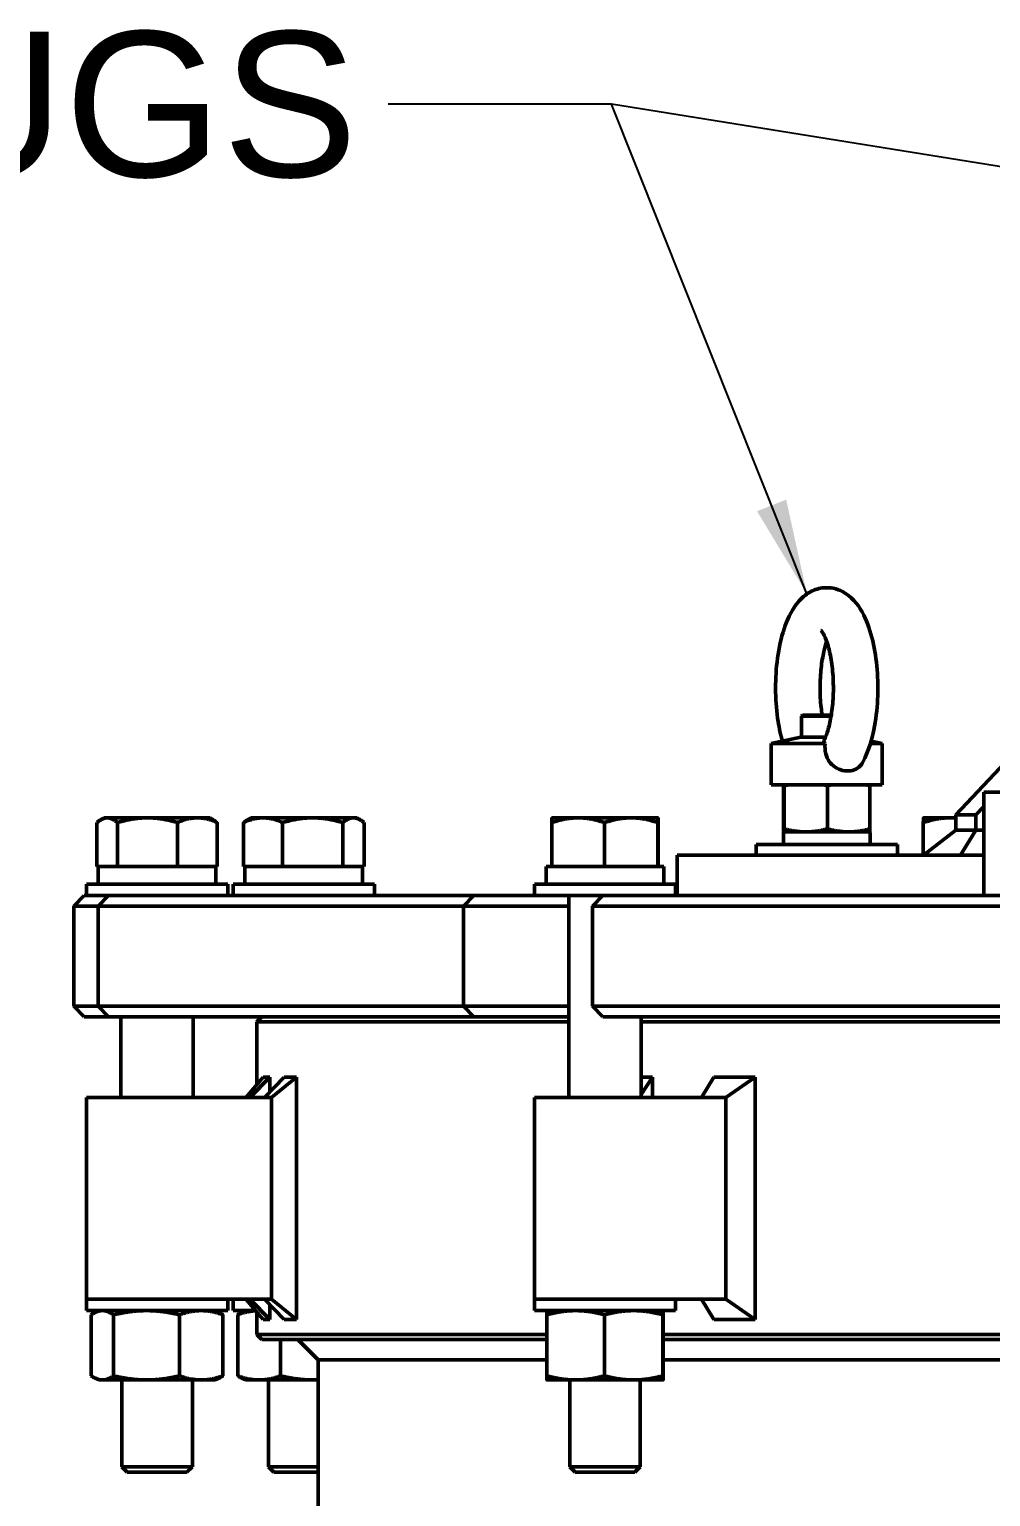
# Model space of a CAD drawing. Header units: inches. Extents: x 15 to 402, y 6 to 258.
# Drawn here: x 182.7 to 194.61, y 113.92 to 132.1 of the extents above; entities that cross this region are included whole.
import ezdxf

# ---------------------------------------------------------------- set-up
doc = ezdxf.new("R2010")
doc.units = ezdxf.units.IN
doc.header["$LTSCALE"] = 12
doc.header["$MEASUREMENT"] = 0
doc.layers.add('Symbol (ANSI)', color=7, linetype='Continuous', lineweight=25)
doc.layers.add('Visible (ANSI)', color=7, linetype='Continuous', lineweight=50)
doc.styles.add('MEMCOR Medium', font='arial.ttf')
doc.dimstyles.new('Default (ANSI)$7', dxfattribs={"dimscale": 12, "dimtxt": 0.15, "dimasz": 0.098425, "dimexe": 0.125, "dimexo": 0.0625, "dimgap": 0.031496, "dimtad": 0, "dimtih": 1, "dimtoh": 1, "dimdec": 4, "dimrnd": 1e-08, "dimzin": 3, "dimdsep": 46, "dimlunit": 5, "dimtxsty": 'MEMCOR Medium', "dimcen": 0.09, "dimdle": 0.393701, "dimclrd": 256, "dimclre": 256, "dimclrt": 256, "dimadec": 0, "dimazin": 1, "dimtfac": 0.8, "dimtofl": 0, "dimtmove": 0, "dimatfit": 3, "dimfxl": 1, "dimfrac": 1, "dimtolj": 1, "dimtzin": 4, "dimlwd": -1, "dimlwe": -1, "dimarcsym": 0})

msp = doc.modelspace()

# ---------------------------------------------------------------- linework, layer by layer
at = {"layer": 'Visible (ANSI)'}
for p, q in [((196.24817, 124.56166), (194.17911, 122.36576)), ((192.28122, 123.60326), (192.26872, 123.59076)), ((192.28122, 123.60326), (192.63797, 123.60326)), ((192.63592, 123.59076), (192.26872, 123.59076)), ((192.26872, 123.33051), (192.26872, 123.59076)), ((192.26176, 123.33051), (191.89225, 123.25197)), ((192.56143, 123.25197), (191.89225, 123.25197)), ((191.89225, 122.74016), (191.89225, 123.25197)), ((192.56655, 123.33051), (192.26176, 123.33051)), ((193.2702, 123.25197), (193.12259, 123.25197)), ((193.13123, 123.28151), (193.2702, 123.25197)), ((193.2702, 122.74016), (193.2702, 123.25197)), ((193.2702, 122.74016), (191.89225, 122.74016)), ((192.04507, 122.19407), (192.04507, 122.72646)), ((192.05553, 122.19407), (192.05553, 122.72646)), ((192.59169, 122.19407), (192.59169, 122.72646)), ((193.11738, 122.19407), (193.11738, 122.72646)), ((205.52942, 122.64701), (194.52942, 122.64701)), ((194.52942, 121.36576), (194.52942, 122.64701)), ((194.17911, 122.17826), (194.17911, 122.36576)), ((194.17911, 122.36576), (194.4303, 122.36576)), ((194.4303, 122.36576), (194.52942, 122.47096)), ((194.4303, 122.36576), (194.4303, 122.17826)), ((183.53967, 121.72539), (183.53967, 122.2708)), ((183.62864, 122.32939), (183.58842, 122.30618)), ((183.66652, 122.32939), (183.62864, 122.32939)), ((184.16586, 122.32939), (183.66652, 122.32939)), ((183.79338, 121.72539), (183.79338, 122.2708)), ((184.78397, 122.32939), (184.16586, 122.32939)), ((184.53834, 121.72539), (184.53834, 122.2708)), ((184.94064, 122.32939), (184.78397, 122.32939)), ((184.94064, 122.32939), (184.98085, 122.30618)), ((185.0296, 121.72539), (185.0296, 122.2708)), ((185.35532, 121.72539), (185.35532, 122.2708)), ((185.44627, 122.32939), (185.40223, 122.30397)), ((185.59658, 122.32939), (185.44627, 122.32939)), ((186.21131, 122.32939), (185.59658, 122.32939)), ((185.83784, 121.72539), (185.83784, 122.2708)), ((186.717, 122.32939), (186.21131, 122.32939)), ((186.58478, 121.72539), (186.58478, 122.2708)), ((186.75827, 122.32939), (186.717, 122.32939)), ((186.75827, 122.32939), (186.80231, 122.30397)), ((186.84921, 121.72539), (186.84921, 122.2708)), ((189.17533, 121.72539), (189.17533, 122.2708)), ((189.17816, 122.32939), (189.17815, 122.32938)), ((189.50189, 122.32939), (189.17816, 122.32939)), ((190.15787, 122.32939), (189.50189, 122.32939)), ((189.82846, 121.72539), (189.82846, 122.2708)), ((190.49015, 122.32939), (190.15787, 122.32939)), ((190.48729, 121.72539), (190.48729, 122.2708)), ((190.49016, 122.32939), (190.49015, 122.32939)), ((190.49016, 122.32939), (190.49018, 122.32938)), ((190.493, 121.72539), (190.493, 122.2708)), ((192.04472, 122.15576), (193.11737, 122.15576)), ((192.04472, 121.99976), (192.04472, 122.15576)), ((192.05022, 122.15576), (192.05015, 122.1558)), ((193.11222, 122.15576), (193.1123, 122.1558)), ((193.77774, 121.86576), (193.77774, 122.2708)), ((193.77999, 121.86576), (194.17911, 122.17826)), ((193.78057, 122.32939), (193.78055, 122.32938)), ((194.1043, 122.32939), (193.78057, 122.32939)), ((194.17911, 122.32939), (194.1043, 122.32939)), ((194.17911, 122.17826), (194.4303, 122.17826)), ((194.24052, 121.86576), (194.4303, 122.17826)), ((194.4303, 122.17826), (194.52942, 122.17826)), ((191.70622, 121.99976), (193.45622, 121.99976)), ((191.70622, 121.86576), (191.70622, 121.99976)), ((193.11772, 121.99976), (193.11772, 122.04517)), ((193.45622, 121.86576), (193.45622, 121.99976)), ((190.72678, 121.86576), (190.75566, 121.86576)), ((190.72678, 121.86576), (190.72678, 121.36576)), ((191.25805, 121.86576), (190.75566, 121.86576)), ((191.25805, 121.86576), (191.89664, 121.86576)), ((194.52942, 121.86576), (191.89664, 121.86576)), ((183.66652, 121.72539), (183.53967, 121.72539)), ((183.55514, 121.72539), (185.01414, 121.72539)), ((183.55514, 121.50639), (183.55514, 121.72539)), ((183.62864, 121.72539), (183.62864, 121.72539)), ((183.79338, 121.72539), (183.66652, 121.72539)), ((184.16586, 121.72539), (183.79338, 121.72539)), ((184.53834, 121.72539), (184.16586, 121.72539)), ((184.78397, 121.72539), (184.53834, 121.72539)), ((185.0296, 121.72539), (184.78397, 121.72539)), ((184.94064, 121.72539), (184.94064, 121.72539)), ((185.01414, 121.50639), (185.01414, 121.72539)), ((185.59658, 121.72539), (185.35532, 121.72539)), ((185.37277, 121.72539), (186.83177, 121.72539)), ((185.37277, 121.50639), (185.37277, 121.72539)), ((185.44627, 121.72539), (185.44627, 121.72539)), ((185.83784, 121.72539), (185.59658, 121.72539)), ((186.21131, 121.72539), (185.83784, 121.72539)), ((186.58478, 121.72539), (186.21131, 121.72539)), ((186.717, 121.72539), (186.58478, 121.72539)), ((186.84921, 121.72539), (186.717, 121.72539)), ((186.75827, 121.72539), (186.75827, 121.72539)), ((186.83177, 121.50639), (186.83177, 121.72539)), ((189.10466, 121.72539), (190.56366, 121.72539)), ((189.10466, 121.50639), (189.10466, 121.72539)), ((189.50189, 121.72539), (189.17533, 121.72539)), ((189.17816, 121.72539), (189.17816, 121.72539)), ((189.82846, 121.72539), (189.50189, 121.72539)), ((190.15787, 121.72539), (189.82846, 121.72539)), ((190.48729, 121.72539), (190.15787, 121.72539)), ((190.49015, 121.72539), (190.48729, 121.72539)), ((190.493, 121.72539), (190.49015, 121.72539)), ((190.49016, 121.72539), (190.49016, 121.72539)), ((190.56366, 121.50639), (190.56366, 121.72539)), ((185.15964, 121.50639), (183.40964, 121.50639)), ((183.40964, 121.50639), (183.40964, 121.36576)), ((185.15964, 121.50639), (185.15964, 121.36576)), ((186.97727, 121.50639), (185.22727, 121.50639)), ((185.22727, 121.50639), (185.22727, 121.36576)), ((186.97727, 121.50639), (186.97727, 121.36576)), ((190.70916, 121.50639), (188.95916, 121.50639)), ((188.95916, 121.50639), (188.95916, 121.36576)), ((190.70916, 121.50639), (190.70916, 121.36576)), ((183.383, 121.36576), (183.253, 121.23576)), ((183.383, 121.36576), (183.3884, 121.36576)), ((183.3884, 121.36576), (183.40964, 121.36576)), ((183.40964, 121.36576), (183.6839, 121.36576)), ((183.6839, 121.36576), (183.5539, 121.23576)), ((183.6839, 121.36576), (183.68678, 121.36576)), ((183.68678, 121.36576), (183.75473, 121.36576)), ((183.75473, 121.36576), (184.75137, 121.36576)), ((185.76367, 121.36576), (184.75137, 121.36576)), ((186.46665, 121.36576), (185.76367, 121.36576)), ((186.46665, 121.36576), (188.20939, 121.36576)), ((188.20939, 121.36576), (188.07939, 121.23576)), ((188.20939, 121.36576), (188.4793, 121.36576)), ((188.4793, 121.36576), (188.69822, 121.36576)), ((188.69822, 121.36576), (188.87135, 121.36576)), ((188.95916, 121.36576), (188.87135, 121.36576)), ((188.95916, 121.36576), (189.80935, 121.36576)), ((189.38666, 121.36576), (189.38666, 118.86576)), ((189.80849, 121.36576), (189.67849, 121.23576)), ((189.80935, 121.36576), (189.85558, 121.36576)), ((189.85558, 121.36576), (190.09535, 121.36576)), ((190.09535, 121.36576), (191.27794, 121.36576)), ((191.93867, 121.36576), (191.27794, 121.36576)), ((192.74029, 121.36576), (191.93867, 121.36576)), ((192.74029, 121.36576), (197.63425, 121.36576)), ((183.25921, 121.23576), (183.253, 121.23576)), ((183.253, 121.23576), (183.253, 119.99576)), ((183.29552, 121.23576), (183.25921, 121.23576)), ((183.5539, 121.23576), (183.29552, 121.23576)), ((183.55991, 121.23576), (183.5539, 121.23576)), ((183.5539, 121.23576), (183.5539, 119.99576)), ((183.62838, 121.23576), (183.55991, 121.23576)), ((184.77395, 121.23576), (183.62838, 121.23576)), ((184.77395, 121.23576), (185.78625, 121.23576)), ((185.78625, 121.23576), (186.34417, 121.23576)), ((188.07939, 121.23576), (186.34417, 121.23576)), ((188.38963, 121.23576), (188.07939, 121.23576)), ((188.07939, 121.23576), (188.07939, 119.99576)), ((188.61025, 121.23576), (188.38963, 121.23576)), ((188.97094, 121.23576), (188.61025, 121.23576)), ((188.97094, 121.23576), (189.38666, 121.23576)), ((189.7766, 121.23576), (189.67849, 121.23576)), ((189.67849, 121.23576), (189.67849, 119.99576)), ((190.01822, 121.23576), (189.7766, 121.23576)), ((191.37752, 121.23576), (190.01822, 121.23576)), ((191.37752, 121.23576), (192.03826, 121.23576)), ((192.03826, 121.23576), (192.67446, 121.23576)), ((197.61262, 121.23576), (192.67446, 121.23576)), ((183.253, 119.99576), (183.25921, 119.99576)), ((183.383, 119.86576), (183.253, 119.99576)), ((183.25921, 119.99576), (183.29552, 119.99576)), ((183.29552, 119.99576), (183.5539, 119.99576)), ((183.5539, 119.99576), (183.55991, 119.99576)), ((183.6839, 119.86576), (183.5539, 119.99576)), ((183.55991, 119.99576), (183.62838, 119.99576)), ((183.62838, 119.99576), (184.77395, 119.99576)), ((185.78625, 119.99576), (184.77395, 119.99576)), ((186.34417, 119.99576), (185.78625, 119.99576)), ((186.34417, 119.99576), (188.07939, 119.99576)), ((188.07939, 119.99576), (188.38963, 119.99576)), ((188.20939, 119.86576), (188.07939, 119.99576)), ((188.38963, 119.99576), (188.61025, 119.99576)), ((188.61025, 119.99576), (188.97094, 119.99576)), ((189.38666, 119.99576), (188.97094, 119.99576)), ((189.67849, 119.99576), (189.7766, 119.99576)), ((189.80849, 119.86576), (189.67849, 119.99576)), ((189.7766, 119.99576), (190.01822, 119.99576)), ((190.01822, 119.99576), (191.37752, 119.99576)), ((192.03826, 119.99576), (191.37752, 119.99576)), ((192.67446, 119.99576), (192.03826, 119.99576)), ((192.67446, 119.99576), (197.61262, 119.99576)), ((183.3884, 119.86576), (183.383, 119.86576)), ((183.42443, 119.86576), (183.3884, 119.86576)), ((183.56427, 119.86576), (183.42443, 119.86576)), ((183.56427, 119.86576), (183.6839, 119.86576)), ((183.68678, 119.86576), (183.6839, 119.86576)), ((183.75473, 119.86576), (183.68678, 119.86576)), ((184.75137, 119.86576), (183.75473, 119.86576)), ((183.83714, 119.86576), (183.83714, 118.86576)), ((184.73214, 119.86576), (184.73214, 118.86576)), ((184.75137, 119.86576), (185.76367, 119.86576)), ((185.5824, 119.86576), (185.5199, 119.80326)), ((189.38666, 119.80326), (185.5199, 119.80326)), ((185.5199, 119.02278), (185.5199, 119.80326)), ((185.76367, 119.86576), (186.33723, 119.86576)), ((186.33723, 119.86576), (188.20939, 119.86576)), ((188.4793, 119.86576), (188.20939, 119.86576)), ((188.69822, 119.86576), (188.4793, 119.86576)), ((188.87135, 119.86576), (188.69822, 119.86576)), ((188.87135, 119.86576), (189.38666, 119.86576)), ((189.85558, 119.86576), (189.80849, 119.86576)), ((190.09535, 119.86576), (189.85558, 119.86576)), ((191.27794, 119.86576), (190.09535, 119.86576)), ((190.28166, 119.86576), (190.28166, 118.86576)), ((199.70667, 119.80326), (190.28166, 119.80326)), ((191.27794, 119.86576), (191.93867, 119.86576)), ((191.93867, 119.86576), (192.50304, 119.86576)), ((192.50304, 119.86576), (197.86833, 119.86576)), ((185.60067, 119.11538), (185.38292, 118.86576)), ((185.68089, 119.11538), (185.43395, 118.86576)), ((185.60067, 119.11538), (185.68089, 119.11538)), ((185.85979, 119.11538), (185.61593, 118.86576)), ((185.68089, 119.11538), (185.68089, 118.93226)), ((186.01035, 119.11538), (185.7014, 118.86576)), ((185.85979, 119.11538), (186.01035, 119.11538)), ((186.01035, 116.11615), (186.01035, 119.11538)), ((190.4233, 119.11538), (190.28166, 118.90153)), ((190.28166, 119.11538), (190.4233, 119.11538)), ((190.4233, 119.11538), (190.4233, 118.86576)), ((191.18172, 119.11538), (191.02946, 118.86576)), ((191.18172, 119.11538), (191.69459, 119.11538)), ((191.69459, 119.11538), (191.33001, 118.86576)), ((191.69459, 116.11615), (191.69459, 119.11538)), ((183.40964, 118.86576), (184.43658, 118.86576)), ((183.40964, 116.36576), (183.40964, 118.86576)), ((184.43658, 118.86576), (185.7014, 118.86576)), ((185.7014, 116.36576), (185.7014, 118.86576)), ((188.95916, 118.86576), (190.50445, 118.86576)), ((188.95916, 116.36576), (188.95916, 118.86576)), ((190.50445, 118.86576), (191.33001, 118.86576)), ((191.33001, 116.36576), (191.33001, 118.86576)), ((184.43658, 116.36576), (183.40964, 116.36576)), ((184.43658, 116.36576), (183.40964, 116.36576)), ((183.40964, 116.22514), (183.40964, 116.36576)), ((185.7014, 116.36576), (184.43658, 116.36576)), ((185.15964, 116.22514), (185.15964, 116.36576)), ((185.22727, 116.22514), (185.22727, 116.36576)), ((185.60067, 116.11615), (185.38292, 116.36576)), ((185.68089, 116.11615), (185.43395, 116.36576)), ((185.85979, 116.11615), (185.61593, 116.36576)), ((186.01035, 116.11615), (185.7014, 116.36576)), ((190.50445, 116.36576), (188.95916, 116.36576)), ((190.50445, 116.36576), (188.95916, 116.36576)), ((188.95916, 116.22514), (188.95916, 116.36576)), ((191.33001, 116.36576), (190.50445, 116.36576)), ((190.70916, 116.22514), (190.70916, 116.36576)), ((191.18172, 116.11615), (191.02946, 116.36576)), ((191.69459, 116.11615), (191.33001, 116.36576)), ((183.40964, 116.22514), (185.15964, 116.22514)), ((183.46813, 115.41801), (183.46813, 116.17327)), ((183.56564, 116.22514), (183.52156, 116.20459)), ((183.7462, 115.41801), (183.7462, 116.17327)), ((184.5627, 115.41801), (184.5627, 116.17327)), ((185.00364, 116.22514), (185.04771, 116.20459)), ((185.10114, 115.41801), (185.10114, 116.17327)), ((185.22727, 116.22514), (185.5056, 116.22514)), ((185.28359, 115.41801), (185.28359, 116.17327)), ((185.38327, 116.22514), (185.335, 116.20263)), ((185.5199, 115.92826), (185.5199, 116.20874)), ((185.68089, 116.29927), (185.68089, 116.11615)), ((188.95916, 116.22514), (190.70916, 116.22514)), ((189.11206, 115.41801), (189.11206, 116.17327)), ((189.11516, 116.22514), (189.11514, 116.22513)), ((189.82791, 115.41801), (189.82791, 116.17327)), ((190.55002, 115.41801), (190.55002, 116.17327)), ((190.55316, 116.22514), (190.55319, 116.22513)), ((190.55627, 115.41801), (190.55627, 116.17327)), ((185.68089, 116.11615), (185.60067, 116.11615)), ((186.01035, 116.11615), (185.85979, 116.11615)), ((191.69459, 116.11615), (191.18172, 116.11615)), ((185.5199, 115.92826), (189.11206, 115.92826)), ((185.5824, 115.86576), (185.5199, 115.92826)), ((189.11206, 115.86576), (185.5824, 115.86576)), ((185.81244, 115.41801), (185.81244, 115.86576)), ((186.27917, 115.61576), (186.02917, 115.86576)), ((190.55627, 115.92826), (199.33549, 115.92826)), ((199.33549, 115.86576), (190.55627, 115.86576)), ((186.27917, 67.98676), (186.27917, 115.61576)), ((189.11206, 115.61576), (186.27917, 115.61576)), ((199.33549, 115.61576), (190.55627, 115.61576)), ((183.56564, 115.36614), (183.52156, 115.38669)), ((183.56564, 115.36614), (183.60716, 115.36614)), ((183.60716, 115.36614), (184.15445, 115.36614)), ((183.84714, 115.36614), (183.84714, 114.2915)), ((184.15445, 115.36614), (184.83192, 115.36614)), ((184.72214, 115.36614), (184.72214, 114.2915)), ((184.83192, 115.36614), (185.00364, 115.36614)), ((185.00364, 115.36614), (185.04771, 115.38669)), ((185.38327, 115.36614), (185.335, 115.38865)), ((185.38327, 115.36614), (185.54802, 115.36614)), ((185.54802, 115.36614), (186.22178, 115.36614)), ((185.66477, 115.36614), (185.66477, 114.2915)), ((186.22178, 115.36614), (186.27917, 115.36614)), ((189.11516, 115.36614), (189.11514, 115.36615)), ((189.11516, 115.36614), (189.46998, 115.36614)), ((189.39666, 115.36614), (189.39666, 114.2915)), ((189.46998, 115.36614), (190.18896, 115.36614)), ((190.18896, 115.36614), (190.55314, 115.36614)), ((190.27166, 115.36614), (190.27166, 114.2915)), ((190.55314, 115.36614), (190.55316, 115.36614)), ((190.55316, 115.36614), (190.55319, 115.36615)), ((183.84714, 114.2915), (184.72214, 114.2915)), ((183.9153, 114.22539), (183.84714, 114.2915)), ((184.65397, 114.22539), (183.9153, 114.22539)), ((184.65397, 114.22539), (184.72214, 114.2915)), ((185.66477, 114.2915), (186.27917, 114.2915)), ((185.73293, 114.22539), (185.66477, 114.2915)), ((186.27917, 114.22539), (185.73293, 114.22539)), ((189.39666, 114.2915), (190.27166, 114.2915)), ((189.46483, 114.22539), (189.39666, 114.2915)), ((190.2035, 114.22539), (189.46483, 114.22539)), ((190.2035, 114.22539), (190.27166, 114.2915))]:
    msp.add_line(p, q, dxfattribs=at)
msp.add_ellipse((192.58122, 122.04517), major_axis=(0, 3.04264), ratio=0.17632698, start_param=4.71238898, end_param=4.74874368, dxfattribs=at)
for points, knots in [([(193.03343, 123.02814), (193.08748, 123.13191), (193.12649, 123.24912), (193.18206, 123.49429), (193.19966, 123.62018), (193.21673, 123.87254), (193.21696, 123.99857), (193.20125, 124.24501), (193.18535, 124.36531), (193.13642, 124.59539), (193.10303, 124.70428), (193.00951, 124.91), (192.94945, 125.0074), (192.79201, 125.13023), (192.71619, 125.16774), (192.57432, 125.18493), (192.51572, 125.17945), (192.40701, 125.14704), (192.358, 125.11973), (192.25861, 125.044), (192.21455, 124.99185), (192.11691, 124.84512), (192.07383, 124.74252), (192.00518, 124.51501), (191.9807, 124.38997), (191.95155, 124.13743), (191.94572, 124.01091), (191.95056, 123.76133), (191.96099, 123.63835), (191.99253, 123.43791), (192.00975, 123.35743), (192.03122, 123.28151)], [3.76076267, 3.76076267, 3.76076267, 3.76076267, 4.16418656, 4.16418656, 4.5321588, 4.5321588, 4.88254998, 4.88254998, 5.23274441, 5.23274441, 5.59851367, 5.59851367, 6.00133534, 6.00133534, 6.23823286, 6.23823286, 6.39339789, 6.39339789, 6.55882306, 6.55882306, 6.79199714, 6.79199714, 7.1713908, 7.1713908, 7.55244759, 7.55244759, 7.90622743, 7.90622743, 8.25498692, 8.25498692, 8.50491909, 8.50491909, 8.50491909, 8.50491909]), ([(192.58122, 124.51267), (192.56863, 124.47683), (192.55659, 124.43523), (192.53167, 124.32766), (192.51997, 124.25824), (192.50337, 124.10734), (192.49888, 124.02539), (192.49871, 123.86001), (192.50317, 123.77658), (192.51537, 123.66535), (192.51961, 123.63377), (192.52448, 123.60326)], [7.09603169, 7.09603169, 7.09603169, 7.09603169, 7.29604361, 7.29604361, 7.5658608, 7.5658608, 7.85114755, 7.85114755, 8.1412534, 8.1412534, 8.26019126, 8.26019126, 8.26019126, 8.26019126]), ([(192.54635, 123.28618), (192.55966, 123.31227), (192.57415, 123.34697), (192.60331, 123.4359), (192.61773, 123.49234), (192.6423, 123.62231), (192.65195, 123.69696), (192.66353, 123.85512), (192.66512, 123.93886), (192.65939, 124.10393), (192.65202, 124.18524), (192.62984, 124.33363), (192.61521, 124.40107), (192.58308, 124.51167), (192.56577, 124.55631), (192.53599, 124.61694), (192.52306, 124.63601), (192.5124, 124.64903), (192.5103, 124.65097), (192.5103, 124.65097)], [3.77048948, 3.77048948, 3.77048948, 3.77048948, 3.98881445, 3.98881445, 4.24136696, 4.24136696, 4.51763648, 4.51763648, 4.80559279, 4.80559279, 5.09521431, 5.09521431, 5.37652489, 5.37652489, 5.63609801, 5.63609801, 5.85772865, 5.85772865, 5.96132836, 5.96132836, 5.96132836, 5.96132836]), ([(192.56143, 123.25197), (192.55256, 123.25819), (192.54706, 123.26461), (192.54333, 123.27616), (192.54382, 123.28124), (192.54635, 123.28619)], [0.147711926, 0.147711926, 0.147711926, 0.147711926, 0.386958294, 0.386958294, 0.575009276, 0.575009276, 0.575009276, 0.575009276]), ([(193.03343, 123.02814), (193.03038, 123.02229), (193.02718, 123.01669), (193.00717, 122.98457), (192.98612, 122.96249), (192.93582, 122.92897), (192.90714, 122.91796), (192.84476, 122.90779), (192.81154, 122.90894), (192.74561, 122.92377), (192.71354, 122.93732), (192.6561, 122.97571), (192.63147, 122.99977), (192.59223, 123.05671), (192.57852, 123.0883), (192.55956, 123.16438), (192.55778, 123.20841), (192.56143, 123.25197)], [0.61575816, 0.61575816, 0.61575816, 0.61575816, 0.67885151, 0.67885151, 0.99389788, 0.99389788, 1.30997279, 1.30997279, 1.63188012, 1.63188012, 1.95365916, 1.95365916, 2.26899107, 2.26899107, 2.58505597, 2.58505597, 2.98180918, 2.98180918, 2.98180918, 2.98180918])]:
    msp.add_open_spline(points, degree=3, knots=knots, dxfattribs=at)
for points, weights in [([(192.04616, 122.74016), (192.04563, 122.73411), (192.04507, 122.72646)], [1.01185930268, 1.00735487659, 1]), ([(192.05553, 122.72646), (192.05497, 122.73411), (192.05444, 122.74016)], [1, 1.00735487659, 1.01185930268]), ([(192.11153, 122.74016), (192.08422, 122.73411), (192.05553, 122.72646)], [1.01185930268, 1.00735487659, 1]), ([(192.59169, 122.72646), (192.56301, 122.73411), (192.53569, 122.74016)], [1, 1.00735487659, 1.01185930268]), ([(192.64659, 122.74016), (192.61981, 122.73411), (192.59169, 122.72646)], [1.01185930268, 1.00735487659, 1]), ([(193.11738, 122.72646), (193.08925, 122.73411), (193.06248, 122.74016)], [1, 1.00735487659, 1.01185930268]), ([(193.11629, 122.74016), (193.11682, 122.73411), (193.11738, 122.72646)], [1.01185930268, 1.00735487659, 1]), ([(183.66652, 122.32939), (183.60765, 122.32939), (183.53967, 122.2708)], [1, 1.0379548493, 1]), ([(183.79338, 122.2708), (183.7254, 122.32939), (183.66652, 122.32939)], [1, 1.0379548493, 1]), ([(184.16586, 122.32939), (183.99299, 122.32939), (183.79338, 122.2708)], [1, 1.0379548493, 1]), ([(184.53834, 122.2708), (184.33873, 122.32939), (184.16586, 122.32939)], [1, 1.0379548493, 1]), ([(184.78397, 122.32939), (184.66997, 122.32939), (184.53834, 122.2708)], [1, 1.0379548493, 1]), ([(185.0296, 122.2708), (184.89797, 122.32939), (184.78397, 122.32939)], [1, 1.0379548493, 1]), ([(184.98085, 122.30618), (185.0042, 122.2927), (185.0296, 122.2708)], [1.01759430727, 1.01385414388, 1]), ([(185.59658, 122.32939), (185.48461, 122.32939), (185.35532, 122.2708)], [1, 1.0379548493, 1]), ([(185.35532, 122.2708), (185.3797, 122.29096), (185.40223, 122.30397)], [1, 1.01274097805, 1.01692797553]), ([(185.83784, 122.2708), (185.70855, 122.32939), (185.59658, 122.32939)], [1, 1.0379548493, 1]), ([(186.21131, 122.32939), (186.03798, 122.32939), (185.83784, 122.2708)], [1, 1.0379548493, 1]), ([(186.58478, 122.2708), (186.38464, 122.32939), (186.21131, 122.32939)], [1, 1.0379548493, 1]), ([(186.717, 122.32939), (186.65564, 122.32939), (186.58478, 122.2708)], [1, 1.0379548493, 1]), ([(186.84921, 122.2708), (186.77836, 122.32939), (186.717, 122.32939)], [1, 1.0379548493, 1]), ([(189.17533, 122.2708), (189.17684, 122.32863), (189.17815, 122.32938)], [1, 1.03744045186, 1.00101485176]), ([(189.50189, 122.32939), (189.35033, 122.32939), (189.17533, 122.2708)], [1, 1.0379548493, 1]), ([(189.82846, 122.2708), (189.65345, 122.32939), (189.50189, 122.32939)], [1, 1.0379548493, 1]), ([(190.15787, 122.32939), (190.00499, 122.32939), (189.82846, 122.2708)], [1, 1.0379548493, 1]), ([(190.48729, 122.2708), (190.31076, 122.32939), (190.15787, 122.32939)], [1, 1.0379548493, 1]), ([(190.49015, 122.32939), (190.48882, 122.32939), (190.48729, 122.2708)], [1, 1.0379548493, 1]), ([(190.493, 122.2708), (190.49147, 122.32939), (190.49015, 122.32939)], [1, 1.0379548493, 1]), ([(192.04507, 122.19407), (192.04787, 122.15576), (192.0503, 122.15576)], [1, 1.0379548493, 1]), ([(192.0503, 122.15576), (192.05273, 122.15576), (192.05553, 122.19407)], [1, 1.0379548493, 1]), ([(192.05553, 122.19407), (192.1992, 122.15576), (192.32361, 122.15576)], [1, 1.0379548493, 1]), ([(192.32361, 122.15576), (192.44803, 122.15576), (192.59169, 122.19407)], [1, 1.0379548493, 1]), ([(192.59169, 122.19407), (192.73255, 122.15576), (192.85453, 122.15576)], [1, 1.0379548493, 1]), ([(192.85453, 122.15576), (192.97652, 122.15576), (193.11738, 122.19407)], [1, 1.0379548493, 1]), ([(193.11738, 122.19407), (193.11466, 122.1569), (193.1123, 122.1558)], [1, 1.03678873405, 1.00226057564]), ([(193.77774, 122.2708), (193.77925, 122.32863), (193.78055, 122.32938)], [1, 1.03744045186, 1.00101485176]), ([(194.1043, 122.32939), (193.95274, 122.32939), (193.77774, 122.2708)], [1, 1.0379548493, 1]), ([(194.17911, 122.32609), (194.14154, 122.32939), (194.1043, 122.32939)], [1.01380152585, 1.00906656043, 1]), ([(183.60716, 116.22514), (183.54264, 116.22514), (183.46813, 116.17327)], [1, 1.0379548493, 1]), ([(183.7462, 116.17327), (183.67169, 116.22514), (183.60716, 116.22514)], [1, 1.0379548493, 1]), ([(184.15445, 116.22514), (183.96498, 116.22514), (183.7462, 116.17327)], [1, 1.0379548493, 1]), ([(184.5627, 116.17327), (184.34392, 116.22514), (184.15445, 116.22514)], [1, 1.0379548493, 1]), ([(184.83192, 116.22514), (184.70698, 116.22514), (184.5627, 116.17327)], [1, 1.0379548493, 1]), ([(185.10114, 116.17327), (184.95687, 116.22514), (184.83192, 116.22514)], [1, 1.0379548493, 1]), ([(185.04771, 116.20459), (185.0733, 116.19265), (185.10114, 116.17327)], [1.01759430727, 1.01385414388, 1]), ([(185.50678, 116.22378), (185.40297, 116.21697), (185.28359, 116.17327)], [1.01033257154, 1.0317859003, 1]), ([(185.28359, 116.17327), (185.31031, 116.19112), (185.335, 116.20263)], [1, 1.01274097805, 1.01692797553]), ([(189.11206, 116.17327), (189.11371, 116.22446), (189.11514, 116.22513)], [1, 1.03744045186, 1.00101485176]), ([(189.46998, 116.22514), (189.30387, 116.22514), (189.11206, 116.17327)], [1, 1.0379548493, 1]), ([(189.82791, 116.17327), (189.6361, 116.22514), (189.46998, 116.22514)], [1, 1.0379548493, 1]), ([(190.18896, 116.22514), (190.0214, 116.22514), (189.82791, 116.17327)], [1, 1.0379548493, 1]), ([(190.55002, 116.17327), (190.35653, 116.22514), (190.18896, 116.22514)], [1, 1.0379548493, 1]), ([(190.55314, 116.22514), (190.55169, 116.22514), (190.55002, 116.17327)], [1, 1.0379548493, 1]), ([(190.55627, 116.17327), (190.5546, 116.22514), (190.55314, 116.22514)], [1, 1.0379548493, 1]), ([(183.46813, 115.41801), (183.54264, 115.36614), (183.60716, 115.36614)], [1, 1.0379548493, 1]), ([(183.60716, 115.36614), (183.67169, 115.36614), (183.7462, 115.41801)], [1, 1.0379548493, 1]), ([(183.7462, 115.41801), (183.96498, 115.36614), (184.15445, 115.36614)], [1, 1.0379548493, 1]), ([(184.15445, 115.36614), (184.34392, 115.36614), (184.5627, 115.41801)], [1, 1.0379548493, 1]), ([(184.5627, 115.41801), (184.70698, 115.36614), (184.83192, 115.36614)], [1, 1.0379548493, 1]), ([(184.83192, 115.36614), (184.95687, 115.36614), (185.10114, 115.41801)], [1, 1.0379548493, 1]), ([(185.10114, 115.41801), (185.0733, 115.39862), (185.04771, 115.38669)], [1, 1.01385414388, 1.01759430727]), ([(185.335, 115.38865), (185.31031, 115.40016), (185.28359, 115.41801)], [1.01692797553, 1.01274097805, 1]), ([(185.28359, 115.41801), (185.42529, 115.36614), (185.54802, 115.36614)], [1, 1.0379548493, 1]), ([(185.54802, 115.36614), (185.67074, 115.36614), (185.81244, 115.41801)], [1, 1.0379548493, 1]), ([(185.81244, 115.41801), (186.03181, 115.36614), (186.22178, 115.36614)], [1, 1.0379548493, 1]), ([(186.22178, 115.36614), (186.25043, 115.36614), (186.27917, 115.36724)], [1, 1.00554452942, 1.00946914428]), ([(189.11514, 115.36615), (189.11371, 115.36682), (189.11206, 115.41801)], [1.00101485176, 1.03744045186, 1]), ([(189.11206, 115.41801), (189.30387, 115.36614), (189.46998, 115.36614)], [1, 1.0379548493, 1]), ([(189.46998, 115.36614), (189.6361, 115.36614), (189.82791, 115.41801)], [1, 1.0379548493, 1]), ([(189.82791, 115.41801), (190.0214, 115.36614), (190.18896, 115.36614)], [1, 1.0379548493, 1]), ([(190.18896, 115.36614), (190.35653, 115.36614), (190.55002, 115.41801)], [1, 1.0379548493, 1]), ([(190.55002, 115.41801), (190.55169, 115.36614), (190.55314, 115.36614)], [1, 1.0379548493, 1]), ([(190.55314, 115.36614), (190.5546, 115.36614), (190.55627, 115.41801)], [1, 1.0379548493, 1])]:
    msp.add_rational_spline(points, weights, degree=2, dxfattribs=at)

# ---------------------------------------------------------------- texts
at = {"layer": 'Symbol (ANSI)', "insert": (186.76998, 132.07064), "char_height": 1.8000001, "width": 17.187806, "attachment_point": 3, "style": 'MEMCOR Medium'}
msp.add_mtext('\\fArial|b0|i0;LIFTING LUGS', dxfattribs=at)

# ---------------------------------------------------------------- leaders
at = {"layer": 'Symbol (ANSI)', "annotation_type": 0, "has_hookline": 1, "hookline_direction": 1, "text_width": 16.8704}
msp.add_leader([(192.33674, 125.10277), (189.91293, 131.17064), (187.14793, 131.17064)], dimstyle='Default (ANSI)$7', override={"dimtad": 0}, dxfattribs=at)
at = {"layer": 'Symbol (ANSI)'}
msp.add_leader([(207.38511, 125.17756), (206.09683, 128.57067), (189.91293, 131.17064)], dimstyle='Default (ANSI)$7', override={"dimtad": 0}, dxfattribs=at)

doc.saveas('drawing.dxf')
